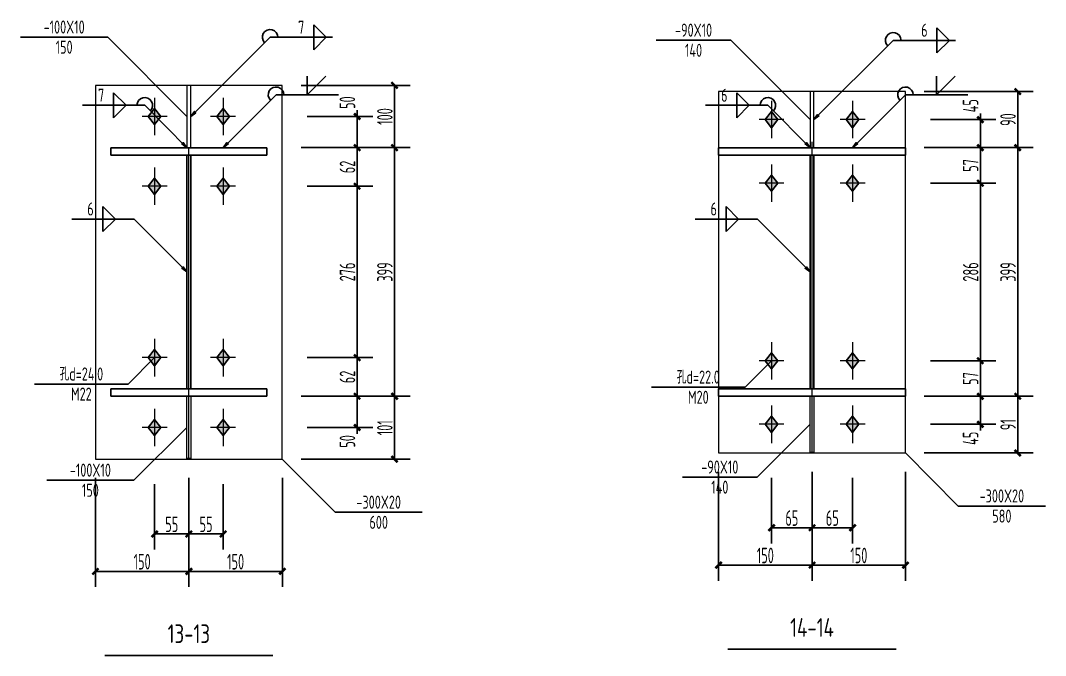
# Model space of a CAD drawing. Extents: x 447413 to 2975780, y -1432727 to 1301644.
# Drawn here: x 2299225 to 2315673, y -1262910 to -1252719 of the extents above; entities that cross this region are included whole.
import ezdxf
from ezdxf.enums import TextEntityAlignment as Align

# ---------------------------------------------------------------- set-up
doc = ezdxf.new("R2010")
doc.units = 0
doc.header["$LTSCALE"] = 1000
doc.header["$MEASUREMENT"] = 0
doc.linetypes.add('线型6', pattern=[8.75, 5, -1.25, 1.25, -1.25])
for name, color, linetype in [('10', 7, 'Continuous'), ('尺寸标注', 253, 'Continuous'), ('焊缝标注', 253, 'Continuous'), ('螺栓孔标注', 253, 'Continuous'), ('钢板标注', 253, 'Continuous')]:
    doc.layers.add(name, color=color, linetype=linetype)
doc.layers.add('20', color=2, linetype='Continuous', lineweight=18)
doc.styles.add('PkpmHz', font='Pkpmeng', dxfattribs={"width": 0.6, "bigfont": 'hztxt'})
doc.dimstyles.new('Pkpm_1.00', dxfattribs={"dimtxt": 250, "dimasz": 100, "dimexe": 250, "dimexo": 0.0625, "dimgap": 30, "dimtad": 1, "dimdec": 0, "dimrnd": 5, "dimzin": 0, "dimdsep": 46, "dimtxsty": 'PkpmHz', "dimblk1": 'ARCHTICK', "dimblk2": 'ARCHTICK', "dimsah": 1, "dimcen": 0.09, "dimadec": 0, "dimazin": 0, "dimtfac": 1, "dimtdec": 0, "dimtmove": 2, "dimatfit": 1, "dimfxl": 0, "dimtolj": 1, "dimtzin": 0, "dimarcsym": 0})

# ---------------------------------------------------------------- blocks, each defined once
blk = doc.blocks.new('_ArchTick')
at = {"color": 0, "linetype": 'ByBlock', "const_width": 0.4}
blk.add_lwpolyline([(-0.5, -0.5), (0.5, 0.5)], dxfattribs=at)
blk = doc.blocks.new('*D747')
at = {"layer": 'Defpoints', "color": 0, "linetype": 'Continuous', "transparency": 16777216}
for p in [(2303427, -1254260), (2304627, -1254260), (2303427, -1254760)]:
    blk.add_point(p, dxfattribs=at)
at = {"layer": '尺寸标注', "color": 0, "linetype": 'Continuous', "lineweight": -2, "transparency": 16777216}
for p, q in [((2303827, -1254260), (2304877, -1254260)), ((2304627, -1254260), (2304627, -1254160)), ((2304627, -1254760), (2304627, -1254260)), ((2303827, -1254760), (2304877, -1254760)), ((2304627, -1254760), (2304627, -1254860))]:
    blk.add_line(p, q, dxfattribs=at)
at = {"layer": '尺寸标注', "color": 0, "linetype": 'Continuous', "lineweight": -2, "transparency": 16777216, "xscale": 100, "yscale": 100, "zscale": 100}
for p, rotation in [((2304627, -1254260), 270), ((2304627, -1254760), 90)]:
    blk.add_blockref('_ArchTick', p, dxfattribs=dict(at, rotation=rotation))
at = {"layer": '尺寸标注', "color": 0, "linetype": 'Continuous', "transparency": 16777216, "insert": (2304471, -1254037), "char_height": 250, "attachment_point": 5, "rotation": 90, "style": 'PkpmHz'}
blk.add_mtext('\\A1;50', dxfattribs=at)
blk = doc.blocks.new('*D748')
at = {"layer": 'Defpoints', "color": 0, "linetype": 'Continuous', "transparency": 16777216}
for p in [(2303427, -1254760), (2304627, -1254760), (2303427, -1255380)]:
    blk.add_point(p, dxfattribs=at)
at = {"layer": '尺寸标注', "color": 0, "linetype": 'Continuous', "lineweight": -2, "transparency": 16777216}
for p, q in [((2303827, -1254760), (2304877, -1254760)), ((2304627, -1255380), (2304627, -1254760)), ((2303827, -1255380), (2304877, -1255380))]:
    blk.add_line(p, q, dxfattribs=at)
at = {"layer": '尺寸标注', "color": 0, "linetype": 'Continuous', "lineweight": -2, "transparency": 16777216, "xscale": 100, "yscale": 100, "zscale": 100}
for p, rotation in [((2304627, -1254760), 90), ((2304627, -1255380), 270)]:
    blk.add_blockref('_ArchTick', p, dxfattribs=dict(at, rotation=rotation))
at = {"layer": '尺寸标注', "color": 0, "linetype": 'Continuous', "transparency": 16777216, "insert": (2304472, -1255070), "char_height": 250, "attachment_point": 5, "rotation": 90, "style": 'PkpmHz'}
blk.add_mtext('\\A1;62', dxfattribs=at)
blk = doc.blocks.new('*D749')
at = {"layer": 'Defpoints', "color": 0, "linetype": 'Continuous', "transparency": 16777216}
for p in [(2303427, -1258750), (2304627, -1258750), (2303427, -1259250)]:
    blk.add_point(p, dxfattribs=at)
at = {"layer": '尺寸标注', "color": 0, "linetype": 'Continuous', "lineweight": -2, "transparency": 16777216}
for p, q in [((2304627, -1258750), (2304627, -1258650)), ((2303827, -1258750), (2304877, -1258750)), ((2304627, -1259250), (2304627, -1258750)), ((2303827, -1259250), (2304877, -1259250)), ((2304627, -1259250), (2304627, -1259350))]:
    blk.add_line(p, q, dxfattribs=at)
at = {"layer": '尺寸标注', "color": 0, "linetype": 'Continuous', "lineweight": -2, "transparency": 16777216, "xscale": 100, "yscale": 100, "zscale": 100}
for p, rotation in [((2304627, -1258750), 270), ((2304627, -1259250), 90)]:
    blk.add_blockref('_ArchTick', p, dxfattribs=dict(at, rotation=rotation))
at = {"layer": '尺寸标注', "color": 0, "linetype": 'Continuous', "transparency": 16777216, "insert": (2304471, -1259474), "char_height": 250, "attachment_point": 5, "rotation": 90, "style": 'PkpmHz'}
blk.add_mtext('\\A1;50', dxfattribs=at)
blk = doc.blocks.new('*D750')
at = {"layer": 'Defpoints', "color": 0, "linetype": 'Continuous', "transparency": 16777216}
for p in [(2303427, -1258130), (2304627, -1258130), (2303427, -1258750)]:
    blk.add_point(p, dxfattribs=at)
at = {"layer": '尺寸标注', "color": 0, "linetype": 'Continuous', "lineweight": -2, "transparency": 16777216}
for p, q in [((2303827, -1258130), (2304877, -1258130)), ((2304627, -1258750), (2304627, -1258130)), ((2303827, -1258750), (2304877, -1258750))]:
    blk.add_line(p, q, dxfattribs=at)
at = {"layer": '尺寸标注', "color": 0, "linetype": 'Continuous', "lineweight": -2, "transparency": 16777216, "xscale": 100, "yscale": 100, "zscale": 100}
for p, rotation in [((2304627, -1258130), 90), ((2304627, -1258750), 270)]:
    blk.add_blockref('_ArchTick', p, dxfattribs=dict(at, rotation=rotation))
at = {"layer": '尺寸标注', "color": 0, "linetype": 'Continuous', "transparency": 16777216, "insert": (2304472, -1258440), "char_height": 250, "attachment_point": 5, "rotation": 90, "style": 'PkpmHz'}
blk.add_mtext('\\A1;62', dxfattribs=at)
blk = doc.blocks.new('*D751')
at = {"layer": 'Defpoints', "color": 0, "linetype": 'Continuous', "transparency": 16777216}
for p in [(2303427, -1255380), (2304627, -1255380), (2303427, -1258130)]:
    blk.add_point(p, dxfattribs=at)
at = {"layer": '尺寸标注', "color": 0, "linetype": 'Continuous', "lineweight": -2, "transparency": 16777216}
for p, q in [((2303827, -1255380), (2304877, -1255380)), ((2304627, -1258130), (2304627, -1255380)), ((2303827, -1258130), (2304877, -1258130))]:
    blk.add_line(p, q, dxfattribs=at)
at = {"layer": '尺寸标注', "color": 0, "linetype": 'Continuous', "lineweight": -2, "transparency": 16777216, "xscale": 100, "yscale": 100, "zscale": 100}
for p, rotation in [((2304627, -1255380), 90), ((2304627, -1258130), 270)]:
    blk.add_blockref('_ArchTick', p, dxfattribs=dict(at, rotation=rotation))
at = {"layer": '尺寸标注', "color": 0, "linetype": 'Continuous', "transparency": 16777216, "insert": (2304472, -1256755), "char_height": 250, "attachment_point": 5, "rotation": 90, "style": 'PkpmHz'}
blk.add_mtext('\\A1;276', dxfattribs=at)
blk = doc.blocks.new('*D752')
at = {"layer": 'Defpoints', "color": 0, "linetype": 'Continuous', "transparency": 16777216}
for p in [(2301377, -1259760), (2301927, -1259760), (2301927, -1260960)]:
    blk.add_point(p, dxfattribs=at)
at = {"layer": '尺寸标注', "color": 0, "linetype": 'Continuous', "lineweight": -2, "transparency": 16777216}
for p, q in [((2301377, -1260160), (2301377, -1261210)), ((2301927, -1260160), (2301927, -1261210)), ((2301377, -1260960), (2301927, -1260960))]:
    blk.add_line(p, q, dxfattribs=at)
at = {"layer": '尺寸标注', "color": 0, "linetype": 'Continuous', "lineweight": -2, "transparency": 16777216, "xscale": 100, "yscale": 100, "zscale": 100, "rotation": 180}
blk.add_blockref('_ArchTick', (2301377, -1260960), dxfattribs=at)
at = {"layer": '尺寸标注', "color": 0, "linetype": 'Continuous', "lineweight": -2, "transparency": 16777216, "xscale": 100, "yscale": 100, "zscale": 100}
blk.add_blockref('_ArchTick', (2301927, -1260960), dxfattribs=at)
at = {"layer": '尺寸标注', "color": 0, "linetype": 'Continuous', "transparency": 16777216, "insert": (2301652, -1260805), "char_height": 250, "attachment_point": 5, "style": 'PkpmHz'}
blk.add_mtext('\\A1;55', dxfattribs=at)
blk = doc.blocks.new('*D753')
at = {"layer": 'Defpoints', "color": 0, "linetype": 'Continuous', "transparency": 16777216}
for p in [(2301927, -1259760), (2302477, -1259760), (2302477, -1260960)]:
    blk.add_point(p, dxfattribs=at)
at = {"layer": '尺寸标注', "color": 0, "linetype": 'Continuous', "lineweight": -2, "transparency": 16777216}
for p, q in [((2301927, -1260160), (2301927, -1261210)), ((2302477, -1260160), (2302477, -1261210)), ((2301927, -1260960), (2302477, -1260960))]:
    blk.add_line(p, q, dxfattribs=at)
at = {"layer": '尺寸标注', "color": 0, "linetype": 'Continuous', "lineweight": -2, "transparency": 16777216, "xscale": 100, "yscale": 100, "zscale": 100, "rotation": 180}
blk.add_blockref('_ArchTick', (2301927, -1260960), dxfattribs=at)
at = {"layer": '尺寸标注', "color": 0, "linetype": 'Continuous', "lineweight": -2, "transparency": 16777216, "xscale": 100, "yscale": 100, "zscale": 100}
blk.add_blockref('_ArchTick', (2302477, -1260960), dxfattribs=at)
at = {"layer": '尺寸标注', "color": 0, "linetype": 'Continuous', "transparency": 16777216, "insert": (2302202, -1260805), "char_height": 250, "attachment_point": 5, "style": 'PkpmHz'}
blk.add_mtext('\\A1;55', dxfattribs=at)
blk = doc.blocks.new('*D754')
at = {"layer": 'Defpoints', "color": 0, "linetype": 'Continuous', "transparency": 16777216}
for p in [(2300427, -1259760), (2301927, -1259760), (2301927, -1261560)]:
    blk.add_point(p, dxfattribs=at)
at = {"layer": '尺寸标注', "color": 0, "linetype": 'Continuous', "lineweight": -2, "transparency": 16777216}
for p, q in [((2300427, -1260060), (2300427, -1261810)), ((2301927, -1260060), (2301927, -1261810)), ((2300427, -1261560), (2301927, -1261560))]:
    blk.add_line(p, q, dxfattribs=at)
at = {"layer": '尺寸标注', "color": 0, "linetype": 'Continuous', "lineweight": -2, "transparency": 16777216, "xscale": 100, "yscale": 100, "zscale": 100, "rotation": 180}
blk.add_blockref('_ArchTick', (2300427, -1261560), dxfattribs=at)
at = {"layer": '尺寸标注', "color": 0, "linetype": 'Continuous', "lineweight": -2, "transparency": 16777216, "xscale": 100, "yscale": 100, "zscale": 100}
blk.add_blockref('_ArchTick', (2301927, -1261560), dxfattribs=at)
at = {"layer": '尺寸标注', "color": 0, "linetype": 'Continuous', "transparency": 16777216, "insert": (2301177, -1261405), "char_height": 250, "attachment_point": 5, "style": 'PkpmHz'}
blk.add_mtext('\\A1;150', dxfattribs=at)
blk = doc.blocks.new('*D755')
at = {"layer": 'Defpoints', "color": 0, "linetype": 'Continuous', "transparency": 16777216}
for p in [(2301927, -1259760), (2303427, -1259760), (2303427, -1261560)]:
    blk.add_point(p, dxfattribs=at)
at = {"layer": '尺寸标注', "color": 0, "linetype": 'Continuous', "lineweight": -2, "transparency": 16777216}
for p, q in [((2301927, -1260060), (2301927, -1261810)), ((2303427, -1260060), (2303427, -1261810)), ((2301927, -1261560), (2303427, -1261560))]:
    blk.add_line(p, q, dxfattribs=at)
at = {"layer": '尺寸标注', "color": 0, "linetype": 'Continuous', "lineweight": -2, "transparency": 16777216, "xscale": 100, "yscale": 100, "zscale": 100, "rotation": 180}
blk.add_blockref('_ArchTick', (2301927, -1261560), dxfattribs=at)
at = {"layer": '尺寸标注', "color": 0, "linetype": 'Continuous', "lineweight": -2, "transparency": 16777216, "xscale": 100, "yscale": 100, "zscale": 100}
blk.add_blockref('_ArchTick', (2303427, -1261560), dxfattribs=at)
at = {"layer": '尺寸标注', "color": 0, "linetype": 'Continuous', "transparency": 16777216, "insert": (2302677, -1261405), "char_height": 250, "attachment_point": 5, "style": 'PkpmHz'}
blk.add_mtext('\\A1;150', dxfattribs=at)
blk = doc.blocks.new('*D756')
at = {"layer": 'Defpoints', "color": 0, "linetype": 'Continuous', "transparency": 16777216}
for p in [(2303427, -1258750), (2305227, -1258750), (2303427, -1259760)]:
    blk.add_point(p, dxfattribs=at)
at = {"layer": '尺寸标注', "color": 0, "linetype": 'Continuous', "lineweight": -2, "transparency": 16777216}
for p, q in [((2303727, -1258750), (2305477, -1258750)), ((2305227, -1259760), (2305227, -1258750)), ((2303727, -1259760), (2305477, -1259760))]:
    blk.add_line(p, q, dxfattribs=at)
at = {"layer": '尺寸标注', "color": 0, "linetype": 'Continuous', "lineweight": -2, "transparency": 16777216, "xscale": 100, "yscale": 100, "zscale": 100}
for p, rotation in [((2305227, -1258750), 90), ((2305227, -1259760), 270)]:
    blk.add_blockref('_ArchTick', p, dxfattribs=dict(at, rotation=rotation))
at = {"layer": '尺寸标注', "color": 0, "linetype": 'Continuous', "transparency": 16777216, "insert": (2305072, -1259255), "char_height": 250, "attachment_point": 5, "rotation": 90, "style": 'PkpmHz'}
blk.add_mtext('\\A1;101', dxfattribs=at)
blk = doc.blocks.new('*D757')
at = {"layer": 'Defpoints', "color": 0, "linetype": 'Continuous', "transparency": 16777216}
for p in [(2303427, -1254760), (2305227, -1254760), (2303427, -1258750)]:
    blk.add_point(p, dxfattribs=at)
at = {"layer": '尺寸标注', "color": 0, "linetype": 'Continuous', "lineweight": -2, "transparency": 16777216}
for p, q in [((2303727, -1254760), (2305477, -1254760)), ((2305227, -1258750), (2305227, -1254760)), ((2303727, -1258750), (2305477, -1258750))]:
    blk.add_line(p, q, dxfattribs=at)
at = {"layer": '尺寸标注', "color": 0, "linetype": 'Continuous', "lineweight": -2, "transparency": 16777216, "xscale": 100, "yscale": 100, "zscale": 100}
for p, rotation in [((2305227, -1254760), 90), ((2305227, -1258750), 270)]:
    blk.add_blockref('_ArchTick', p, dxfattribs=dict(at, rotation=rotation))
at = {"layer": '尺寸标注', "color": 0, "linetype": 'Continuous', "transparency": 16777216, "insert": (2305072, -1256755), "char_height": 250, "attachment_point": 5, "rotation": 90, "style": 'PkpmHz'}
blk.add_mtext('\\A1;399', dxfattribs=at)
blk = doc.blocks.new('*D758')
at = {"layer": 'Defpoints', "color": 0, "linetype": 'Continuous', "transparency": 16777216}
for p in [(2303427, -1253760), (2305227, -1253760), (2303427, -1254760)]:
    blk.add_point(p, dxfattribs=at)
at = {"layer": '尺寸标注', "color": 0, "linetype": 'Continuous', "lineweight": -2, "transparency": 16777216}
for p, q in [((2303727, -1253760), (2305477, -1253760)), ((2305227, -1254760), (2305227, -1253760)), ((2303727, -1254760), (2305477, -1254760))]:
    blk.add_line(p, q, dxfattribs=at)
at = {"layer": '尺寸标注', "color": 0, "linetype": 'Continuous', "lineweight": -2, "transparency": 16777216, "xscale": 100, "yscale": 100, "zscale": 100}
for p, rotation in [((2305227, -1253760), 90), ((2305227, -1254760), 270)]:
    blk.add_blockref('_ArchTick', p, dxfattribs=dict(at, rotation=rotation))
at = {"layer": '尺寸标注', "color": 0, "linetype": 'Continuous', "transparency": 16777216, "insert": (2305072, -1254260), "char_height": 250, "attachment_point": 5, "rotation": 90, "style": 'PkpmHz'}
blk.add_mtext('\\A1;100', dxfattribs=at)
blk = doc.blocks.new('*D759')
at = {"layer": 'Defpoints', "color": 0, "linetype": 'Continuous', "transparency": 16777216}
for p in [(2313427, -1254310), (2314627, -1254310), (2313427, -1254760)]:
    blk.add_point(p, dxfattribs=at)
at = {"layer": '尺寸标注', "color": 0, "linetype": 'Continuous', "lineweight": -2, "transparency": 16777216}
for p, q in [((2314627, -1254310), (2314627, -1254210)), ((2313827, -1254310), (2314877, -1254310)), ((2314627, -1254760), (2314627, -1254310)), ((2313827, -1254760), (2314877, -1254760)), ((2314627, -1254760), (2314627, -1254860))]:
    blk.add_line(p, q, dxfattribs=at)
at = {"layer": '尺寸标注', "color": 0, "linetype": 'Continuous', "lineweight": -2, "transparency": 16777216, "xscale": 100, "yscale": 100, "zscale": 100}
for p, rotation in [((2314627, -1254310), 270), ((2314627, -1254760), 90)]:
    blk.add_blockref('_ArchTick', p, dxfattribs=dict(at, rotation=rotation))
at = {"layer": '尺寸标注', "color": 0, "linetype": 'Continuous', "transparency": 16777216, "insert": (2314471, -1254087), "char_height": 250, "attachment_point": 5, "rotation": 90, "style": 'PkpmHz'}
blk.add_mtext('\\A1;45', dxfattribs=at)
blk = doc.blocks.new('*D760')
at = {"layer": 'Defpoints', "color": 0, "linetype": 'Continuous', "transparency": 16777216}
for p in [(2313427, -1254760), (2314627, -1254760), (2313427, -1255330)]:
    blk.add_point(p, dxfattribs=at)
at = {"layer": '尺寸标注', "color": 0, "linetype": 'Continuous', "lineweight": -2, "transparency": 16777216}
for p, q in [((2313827, -1254760), (2314877, -1254760)), ((2314627, -1255330), (2314627, -1254760)), ((2313827, -1255330), (2314877, -1255330))]:
    blk.add_line(p, q, dxfattribs=at)
at = {"layer": '尺寸标注', "color": 0, "linetype": 'Continuous', "lineweight": -2, "transparency": 16777216, "xscale": 100, "yscale": 100, "zscale": 100}
for p, rotation in [((2314627, -1254760), 90), ((2314627, -1255330), 270)]:
    blk.add_blockref('_ArchTick', p, dxfattribs=dict(at, rotation=rotation))
at = {"layer": '尺寸标注', "color": 0, "linetype": 'Continuous', "transparency": 16777216, "insert": (2314472, -1255045), "char_height": 250, "attachment_point": 5, "rotation": 90, "style": 'PkpmHz'}
blk.add_mtext('\\A1;57', dxfattribs=at)
blk = doc.blocks.new('*D761')
at = {"layer": 'Defpoints', "color": 0, "linetype": 'Continuous', "transparency": 16777216}
for p in [(2313427, -1258750), (2314627, -1258750), (2313427, -1259200)]:
    blk.add_point(p, dxfattribs=at)
at = {"layer": '尺寸标注', "color": 0, "linetype": 'Continuous', "lineweight": -2, "transparency": 16777216}
for p, q in [((2314627, -1258750), (2314627, -1258650)), ((2313827, -1258750), (2314877, -1258750)), ((2314627, -1259200), (2314627, -1258750)), ((2313827, -1259200), (2314877, -1259200)), ((2314627, -1259200), (2314627, -1259300))]:
    blk.add_line(p, q, dxfattribs=at)
at = {"layer": '尺寸标注', "color": 0, "linetype": 'Continuous', "lineweight": -2, "transparency": 16777216, "xscale": 100, "yscale": 100, "zscale": 100}
for p, rotation in [((2314627, -1258750), 270), ((2314627, -1259200), 90)]:
    blk.add_blockref('_ArchTick', p, dxfattribs=dict(at, rotation=rotation))
at = {"layer": '尺寸标注', "color": 0, "linetype": 'Continuous', "transparency": 16777216, "insert": (2314471, -1259424), "char_height": 250, "attachment_point": 5, "rotation": 90, "style": 'PkpmHz'}
blk.add_mtext('\\A1;45', dxfattribs=at)
blk = doc.blocks.new('*D762')
at = {"layer": 'Defpoints', "color": 0, "linetype": 'Continuous', "transparency": 16777216}
for p in [(2313427, -1258180), (2314627, -1258180), (2313427, -1258750)]:
    blk.add_point(p, dxfattribs=at)
at = {"layer": '尺寸标注', "color": 0, "linetype": 'Continuous', "lineweight": -2, "transparency": 16777216}
for p, q in [((2313827, -1258180), (2314877, -1258180)), ((2314627, -1258750), (2314627, -1258180)), ((2313827, -1258750), (2314877, -1258750))]:
    blk.add_line(p, q, dxfattribs=at)
at = {"layer": '尺寸标注', "color": 0, "linetype": 'Continuous', "lineweight": -2, "transparency": 16777216, "xscale": 100, "yscale": 100, "zscale": 100}
for p, rotation in [((2314627, -1258180), 90), ((2314627, -1258750), 270)]:
    blk.add_blockref('_ArchTick', p, dxfattribs=dict(at, rotation=rotation))
at = {"layer": '尺寸标注', "color": 0, "linetype": 'Continuous', "transparency": 16777216, "insert": (2314472, -1258465), "char_height": 250, "attachment_point": 5, "rotation": 90, "style": 'PkpmHz'}
blk.add_mtext('\\A1;57', dxfattribs=at)
blk = doc.blocks.new('*D763')
at = {"layer": 'Defpoints', "color": 0, "linetype": 'Continuous', "transparency": 16777216}
for p in [(2313427, -1255330), (2314627, -1255330), (2313427, -1258180)]:
    blk.add_point(p, dxfattribs=at)
at = {"layer": '尺寸标注', "color": 0, "linetype": 'Continuous', "lineweight": -2, "transparency": 16777216}
for p, q in [((2313827, -1255330), (2314877, -1255330)), ((2314627, -1258180), (2314627, -1255330)), ((2313827, -1258180), (2314877, -1258180))]:
    blk.add_line(p, q, dxfattribs=at)
at = {"layer": '尺寸标注', "color": 0, "linetype": 'Continuous', "lineweight": -2, "transparency": 16777216, "xscale": 100, "yscale": 100, "zscale": 100}
for p, rotation in [((2314627, -1255330), 90), ((2314627, -1258180), 270)]:
    blk.add_blockref('_ArchTick', p, dxfattribs=dict(at, rotation=rotation))
at = {"layer": '尺寸标注', "color": 0, "linetype": 'Continuous', "transparency": 16777216, "insert": (2314472, -1256755), "char_height": 250, "attachment_point": 5, "rotation": 90, "style": 'PkpmHz'}
blk.add_mtext('\\A1;286', dxfattribs=at)
blk = doc.blocks.new('*D764')
at = {"layer": 'Defpoints', "color": 0, "linetype": 'Continuous', "transparency": 16777216}
for p in [(2311277, -1259660), (2311927, -1259660), (2311927, -1260860)]:
    blk.add_point(p, dxfattribs=at)
at = {"layer": '尺寸标注', "color": 0, "linetype": 'Continuous', "lineweight": -2, "transparency": 16777216}
for p, q in [((2311277, -1260060), (2311277, -1261110)), ((2311927, -1260060), (2311927, -1261110)), ((2311277, -1260860), (2311927, -1260860))]:
    blk.add_line(p, q, dxfattribs=at)
at = {"layer": '尺寸标注', "color": 0, "linetype": 'Continuous', "lineweight": -2, "transparency": 16777216, "xscale": 100, "yscale": 100, "zscale": 100, "rotation": 180}
blk.add_blockref('_ArchTick', (2311277, -1260860), dxfattribs=at)
at = {"layer": '尺寸标注', "color": 0, "linetype": 'Continuous', "lineweight": -2, "transparency": 16777216, "xscale": 100, "yscale": 100, "zscale": 100}
blk.add_blockref('_ArchTick', (2311927, -1260860), dxfattribs=at)
at = {"layer": '尺寸标注', "color": 0, "linetype": 'Continuous', "transparency": 16777216, "insert": (2311602, -1260705), "char_height": 250, "attachment_point": 5, "style": 'PkpmHz'}
blk.add_mtext('\\A1;65', dxfattribs=at)
blk = doc.blocks.new('*D765')
at = {"layer": 'Defpoints', "color": 0, "linetype": 'Continuous', "transparency": 16777216}
for p in [(2311927, -1259660), (2312577, -1259660), (2312577, -1260860)]:
    blk.add_point(p, dxfattribs=at)
at = {"layer": '尺寸标注', "color": 0, "linetype": 'Continuous', "lineweight": -2, "transparency": 16777216}
for p, q in [((2311927, -1260060), (2311927, -1261110)), ((2312577, -1260060), (2312577, -1261110)), ((2311927, -1260860), (2312577, -1260860))]:
    blk.add_line(p, q, dxfattribs=at)
at = {"layer": '尺寸标注', "color": 0, "linetype": 'Continuous', "lineweight": -2, "transparency": 16777216, "xscale": 100, "yscale": 100, "zscale": 100, "rotation": 180}
blk.add_blockref('_ArchTick', (2311927, -1260860), dxfattribs=at)
at = {"layer": '尺寸标注', "color": 0, "linetype": 'Continuous', "lineweight": -2, "transparency": 16777216, "xscale": 100, "yscale": 100, "zscale": 100}
blk.add_blockref('_ArchTick', (2312577, -1260860), dxfattribs=at)
at = {"layer": '尺寸标注', "color": 0, "linetype": 'Continuous', "transparency": 16777216, "insert": (2312252, -1260705), "char_height": 250, "attachment_point": 5, "style": 'PkpmHz'}
blk.add_mtext('\\A1;65', dxfattribs=at)
blk = doc.blocks.new('*D766')
at = {"layer": 'Defpoints', "color": 0, "linetype": 'Continuous', "transparency": 16777216}
for p in [(2310427, -1259660), (2311927, -1259660), (2311927, -1261460)]:
    blk.add_point(p, dxfattribs=at)
at = {"layer": '尺寸标注', "color": 0, "linetype": 'Continuous', "lineweight": -2, "transparency": 16777216}
for p, q in [((2310427, -1259960), (2310427, -1261710)), ((2311927, -1259960), (2311927, -1261710)), ((2310427, -1261460), (2311927, -1261460))]:
    blk.add_line(p, q, dxfattribs=at)
at = {"layer": '尺寸标注', "color": 0, "linetype": 'Continuous', "lineweight": -2, "transparency": 16777216, "xscale": 100, "yscale": 100, "zscale": 100, "rotation": 180}
blk.add_blockref('_ArchTick', (2310427, -1261460), dxfattribs=at)
at = {"layer": '尺寸标注', "color": 0, "linetype": 'Continuous', "lineweight": -2, "transparency": 16777216, "xscale": 100, "yscale": 100, "zscale": 100}
blk.add_blockref('_ArchTick', (2311927, -1261460), dxfattribs=at)
at = {"layer": '尺寸标注', "color": 0, "linetype": 'Continuous', "transparency": 16777216, "insert": (2311177, -1261305), "char_height": 250, "attachment_point": 5, "style": 'PkpmHz'}
blk.add_mtext('\\A1;150', dxfattribs=at)
blk = doc.blocks.new('*D767')
at = {"layer": 'Defpoints', "color": 0, "linetype": 'Continuous', "transparency": 16777216}
for p in [(2311927, -1259660), (2313427, -1259660), (2313427, -1261460)]:
    blk.add_point(p, dxfattribs=at)
at = {"layer": '尺寸标注', "color": 0, "linetype": 'Continuous', "lineweight": -2, "transparency": 16777216}
for p, q in [((2311927, -1259960), (2311927, -1261710)), ((2313427, -1259960), (2313427, -1261710)), ((2311927, -1261460), (2313427, -1261460))]:
    blk.add_line(p, q, dxfattribs=at)
at = {"layer": '尺寸标注', "color": 0, "linetype": 'Continuous', "lineweight": -2, "transparency": 16777216, "xscale": 100, "yscale": 100, "zscale": 100, "rotation": 180}
blk.add_blockref('_ArchTick', (2311927, -1261460), dxfattribs=at)
at = {"layer": '尺寸标注', "color": 0, "linetype": 'Continuous', "lineweight": -2, "transparency": 16777216, "xscale": 100, "yscale": 100, "zscale": 100}
blk.add_blockref('_ArchTick', (2313427, -1261460), dxfattribs=at)
at = {"layer": '尺寸标注', "color": 0, "linetype": 'Continuous', "transparency": 16777216, "insert": (2312677, -1261305), "char_height": 250, "attachment_point": 5, "style": 'PkpmHz'}
blk.add_mtext('\\A1;150', dxfattribs=at)
blk = doc.blocks.new('*D768')
at = {"layer": 'Defpoints', "color": 0, "linetype": 'Continuous', "transparency": 16777216}
for p in [(2313427, -1258750), (2315227, -1258750), (2313427, -1259660)]:
    blk.add_point(p, dxfattribs=at)
at = {"layer": '尺寸标注', "color": 0, "linetype": 'Continuous', "lineweight": -2, "transparency": 16777216}
for p, q in [((2313727, -1258750), (2315477, -1258750)), ((2315227, -1259660), (2315227, -1258750)), ((2313727, -1259660), (2315477, -1259660))]:
    blk.add_line(p, q, dxfattribs=at)
at = {"layer": '尺寸标注', "color": 0, "linetype": 'Continuous', "lineweight": -2, "transparency": 16777216, "xscale": 100, "yscale": 100, "zscale": 100}
for p, rotation in [((2315227, -1258750), 90), ((2315227, -1259660), 270)]:
    blk.add_blockref('_ArchTick', p, dxfattribs=dict(at, rotation=rotation))
at = {"layer": '尺寸标注', "color": 0, "linetype": 'Continuous', "transparency": 16777216, "insert": (2315072, -1259205), "char_height": 250, "attachment_point": 5, "rotation": 90, "style": 'PkpmHz'}
blk.add_mtext('\\A1;91', dxfattribs=at)
blk = doc.blocks.new('*D769')
at = {"layer": 'Defpoints', "color": 0, "linetype": 'Continuous', "transparency": 16777216}
for p in [(2313427, -1254760), (2315227, -1254760), (2313427, -1258750)]:
    blk.add_point(p, dxfattribs=at)
at = {"layer": '尺寸标注', "color": 0, "linetype": 'Continuous', "lineweight": -2, "transparency": 16777216}
for p, q in [((2313727, -1254760), (2315477, -1254760)), ((2315227, -1258750), (2315227, -1254760)), ((2313727, -1258750), (2315477, -1258750))]:
    blk.add_line(p, q, dxfattribs=at)
at = {"layer": '尺寸标注', "color": 0, "linetype": 'Continuous', "lineweight": -2, "transparency": 16777216, "xscale": 100, "yscale": 100, "zscale": 100}
for p, rotation in [((2315227, -1254760), 90), ((2315227, -1258750), 270)]:
    blk.add_blockref('_ArchTick', p, dxfattribs=dict(at, rotation=rotation))
at = {"layer": '尺寸标注', "color": 0, "linetype": 'Continuous', "transparency": 16777216, "insert": (2315072, -1256755), "char_height": 250, "attachment_point": 5, "rotation": 90, "style": 'PkpmHz'}
blk.add_mtext('\\A1;399', dxfattribs=at)
blk = doc.blocks.new('*D770')
at = {"layer": 'Defpoints', "color": 0, "linetype": 'Continuous', "transparency": 16777216}
for p in [(2313427, -1253860), (2315227, -1253860), (2313427, -1254760)]:
    blk.add_point(p, dxfattribs=at)
at = {"layer": '尺寸标注', "color": 0, "linetype": 'Continuous', "lineweight": -2, "transparency": 16777216}
for p, q in [((2313727, -1253860), (2315477, -1253860)), ((2315227, -1254760), (2315227, -1253860)), ((2313727, -1254760), (2315477, -1254760))]:
    blk.add_line(p, q, dxfattribs=at)
at = {"layer": '尺寸标注', "color": 0, "linetype": 'Continuous', "lineweight": -2, "transparency": 16777216, "xscale": 100, "yscale": 100, "zscale": 100}
for p, rotation in [((2315227, -1253860), 90), ((2315227, -1254760), 270)]:
    blk.add_blockref('_ArchTick', p, dxfattribs=dict(at, rotation=rotation))
at = {"layer": '尺寸标注', "color": 0, "linetype": 'Continuous', "transparency": 16777216, "insert": (2315072, -1254310), "char_height": 250, "attachment_point": 5, "rotation": 90, "style": 'PkpmHz'}
blk.add_mtext('\\A1;90', dxfattribs=at)

msp = doc.modelspace()

# ---------------------------------------------------------------- hatches: boundary and pattern name
at = {"layer": '10'}
for points in [[(2301376.5, -1254130.1), (2301276.5, -1254260.1), (2301376.5, -1254390.1), (2301476.5, -1254260.1)], [(2302476.5, -1254130.1), (2302376.5, -1254260.1), (2302476.5, -1254390.1), (2302576.5, -1254260.1)], [(2311276.5, -1254180.1), (2311176.5, -1254310.1), (2311276.5, -1254440.1), (2311376.5, -1254310.1)], [(2312576.5, -1254180.1), (2312476.5, -1254310.1), (2312576.5, -1254440.1), (2312676.5, -1254310.1)], [(2301376.5, -1255250.1), (2301276.5, -1255380.1), (2301376.5, -1255510.1), (2301476.5, -1255380.1)], [(2302476.5, -1255250.1), (2302376.5, -1255380.1), (2302476.5, -1255510.1), (2302576.5, -1255380.1)], [(2311276.5, -1255200.1), (2311176.5, -1255330.1), (2311276.5, -1255460.1), (2311376.5, -1255330.1)], [(2312576.5, -1255200.1), (2312476.5, -1255330.1), (2312576.5, -1255460.1), (2312676.5, -1255330.1)], [(2301376.5, -1258000.1), (2301276.5, -1258130.1), (2301376.5, -1258260.1), (2301476.5, -1258130.1)], [(2302476.5, -1258000.1), (2302376.5, -1258130.1), (2302476.5, -1258260.1), (2302576.5, -1258130.1)], [(2311276.5, -1258050.1), (2311176.5, -1258180.1), (2311276.5, -1258310.1), (2311376.5, -1258180.1)], [(2312576.5, -1258050.1), (2312476.5, -1258180.1), (2312576.5, -1258310.1), (2312676.5, -1258180.1)], [(2301376.5, -1259120.1), (2301276.5, -1259250.1), (2301376.5, -1259380.1), (2301476.5, -1259250.1)], [(2302476.5, -1259120.1), (2302376.5, -1259250.1), (2302476.5, -1259380.1), (2302576.5, -1259250.1)], [(2311276.5, -1259070.1), (2311176.5, -1259200.1), (2311276.5, -1259330.1), (2311376.5, -1259200.1)], [(2312576.5, -1259070.1), (2312476.5, -1259200.1), (2312576.5, -1259330.1), (2312676.5, -1259200.1)]]:
    msp.add_hatch(color=1, dxfattribs=at).paths.add_polyline_path(points)
at = {"layer": '焊缝标注'}
for points in [[(2301956.5, -1254260.1), (2302037.9, -1254200.1), (2302016.7, -1254178.8)], [(2311956.5, -1254310.1), (2312037.9, -1254250.1), (2312016.7, -1254228.8)], [(2301896.5, -1254760.1), (2301836.5, -1254678.7), (2301815.3, -1254699.9)], [(2302476.5, -1254760.1), (2302557.9, -1254700.1), (2302536.7, -1254678.8)], [(2311896.5, -1254760.1), (2311836.5, -1254678.7), (2311815.3, -1254699.9)], [(2312576.5, -1254760.1), (2312657.9, -1254700.1), (2312636.7, -1254678.8)], [(2301896.5, -1256755.1), (2301836.5, -1256673.7), (2301815.3, -1256694.9)], [(2311896.5, -1256755.1), (2311836.5, -1256673.7), (2311815.3, -1256694.9)]]:
    msp.add_hatch(color=256, dxfattribs=at).paths.add_polyline_path(points)

# ---------------------------------------------------------------- linework, layer by layer
at = {"layer": '10', "linetype": '线型6', "lineweight": 18}
for p, q in [((2301926.5, -1259765.1), (2301926.5, -1253755.1)), ((2311926.5, -1259665.1), (2311926.5, -1253855.1))]:
    msp.add_line(p, q, dxfattribs=at)
at = {"layer": '10', "color": 9, "lineweight": 18}
for p, q in [((2301376.5, -1253960.1), (2301376.5, -1254560.1)), ((2302476.5, -1253960.1), (2302476.5, -1254560.1)), ((2311276.5, -1254010.1), (2311276.5, -1254610.1)), ((2312576.5, -1254010.1), (2312576.5, -1254610.1)), ((2301576.5, -1254260.1), (2301176.5, -1254260.1)), ((2302676.5, -1254260.1), (2302276.5, -1254260.1)), ((2311476.5, -1254310.1), (2311076.5, -1254310.1)), ((2312776.5, -1254310.1), (2312376.5, -1254310.1)), ((2301376.5, -1255080.1), (2301376.5, -1255680.1)), ((2302476.5, -1255080.1), (2302476.5, -1255680.1)), ((2311276.5, -1255030.1), (2311276.5, -1255630.1)), ((2312576.5, -1255030.1), (2312576.5, -1255630.1)), ((2301576.5, -1255380.1), (2301176.5, -1255380.1)), ((2302676.5, -1255380.1), (2302276.5, -1255380.1)), ((2311476.5, -1255330.1), (2311076.5, -1255330.1)), ((2312776.5, -1255330.1), (2312376.5, -1255330.1)), ((2301376.5, -1257830.1), (2301376.5, -1258430.1)), ((2302476.5, -1257830.1), (2302476.5, -1258430.1)), ((2311276.5, -1257880.1), (2311276.5, -1258480.1)), ((2312576.5, -1257880.1), (2312576.5, -1258480.1)), ((2301576.5, -1258130.1), (2301176.5, -1258130.1)), ((2302676.5, -1258130.1), (2302276.5, -1258130.1)), ((2311476.5, -1258180.1), (2311076.5, -1258180.1)), ((2312776.5, -1258180.1), (2312376.5, -1258180.1)), ((2301376.5, -1258950.1), (2301376.5, -1259550.1)), ((2302476.5, -1258950.1), (2302476.5, -1259550.1)), ((2311276.5, -1258900.1), (2311276.5, -1259500.1)), ((2312576.5, -1258900.1), (2312576.5, -1259500.1)), ((2311476.5, -1259200.1), (2311076.5, -1259200.1)), ((2312776.5, -1259200.1), (2312376.5, -1259200.1)), ((2301576.5, -1259250.1), (2301176.5, -1259250.1)), ((2302676.5, -1259250.1), (2302276.5, -1259250.1))]:
    msp.add_line(p, q, dxfattribs=at)
at = {"layer": '10', "color": 3}
for p, q in [((2303176.5, -1254760.1), (2300676.5, -1254760.1)), ((2300676.5, -1254760.1), (2300676.5, -1254880.1)), ((2303176.5, -1254880.1), (2303176.5, -1254760.1)), ((2313426.5, -1254760.1), (2310426.5, -1254760.1)), ((2310426.5, -1254760.1), (2310426.5, -1254880.1)), ((2313426.5, -1254880.1), (2313426.5, -1254760.1)), ((2300676.5, -1254880.1), (2303176.5, -1254880.1)), ((2301896.5, -1258630.1), (2301896.5, -1254880.1)), ((2301956.5, -1258630.1), (2301956.5, -1254880.1)), ((2310426.5, -1254880.1), (2313426.5, -1254880.1)), ((2311896.5, -1258630.1), (2311896.5, -1254880.1)), ((2311956.5, -1258630.1), (2311956.5, -1254880.1)), ((2303176.5, -1258630.1), (2300676.5, -1258630.1)), ((2300676.5, -1258630.1), (2300676.5, -1258750.1)), ((2303176.5, -1258750.1), (2303176.5, -1258630.1)), ((2313426.5, -1258630.1), (2310426.5, -1258630.1)), ((2310426.5, -1258630.1), (2310426.5, -1258750.1)), ((2313426.5, -1258750.1), (2313426.5, -1258630.1)), ((2300676.5, -1258750.1), (2303176.5, -1258750.1)), ((2310426.5, -1258750.1), (2313426.5, -1258750.1))]:
    msp.add_line(p, q, dxfattribs=at)
at = {"layer": '10'}
for p, q in [((2310576.5, -1262810.1), (2313276.5, -1262810.1)), ((2300576.5, -1262910.1), (2303276.5, -1262910.1))]:
    msp.add_line(p, q, dxfattribs=at)
at = {"layer": '10', "color": 1, "linetype": 'Continuous'}
for points in [[(2301376.5, -1254130.1), (2301276.5, -1254260.1), (2301376.5, -1254390.1), (2301476.5, -1254260.1)], [(2302476.5, -1254130.1), (2302376.5, -1254260.1), (2302476.5, -1254390.1), (2302576.5, -1254260.1)], [(2311276.5, -1254180.1), (2311176.5, -1254310.1), (2311276.5, -1254440.1), (2311376.5, -1254310.1)], [(2312576.5, -1254180.1), (2312476.5, -1254310.1), (2312576.5, -1254440.1), (2312676.5, -1254310.1)], [(2301376.5, -1255250.1), (2301276.5, -1255380.1), (2301376.5, -1255510.1), (2301476.5, -1255380.1)], [(2302476.5, -1255250.1), (2302376.5, -1255380.1), (2302476.5, -1255510.1), (2302576.5, -1255380.1)], [(2311276.5, -1255200.1), (2311176.5, -1255330.1), (2311276.5, -1255460.1), (2311376.5, -1255330.1)], [(2312576.5, -1255200.1), (2312476.5, -1255330.1), (2312576.5, -1255460.1), (2312676.5, -1255330.1)], [(2301376.5, -1258000.1), (2301276.5, -1258130.1), (2301376.5, -1258260.1), (2301476.5, -1258130.1)], [(2302476.5, -1258000.1), (2302376.5, -1258130.1), (2302476.5, -1258260.1), (2302576.5, -1258130.1)], [(2311276.5, -1258050.1), (2311176.5, -1258180.1), (2311276.5, -1258310.1), (2311376.5, -1258180.1)], [(2312576.5, -1258050.1), (2312476.5, -1258180.1), (2312576.5, -1258310.1), (2312676.5, -1258180.1)], [(2301376.5, -1259120.1), (2301276.5, -1259250.1), (2301376.5, -1259380.1), (2301476.5, -1259250.1)], [(2302476.5, -1259120.1), (2302376.5, -1259250.1), (2302476.5, -1259380.1), (2302576.5, -1259250.1)], [(2311276.5, -1259070.1), (2311176.5, -1259200.1), (2311276.5, -1259330.1), (2311376.5, -1259200.1)], [(2312576.5, -1259070.1), (2312476.5, -1259200.1), (2312576.5, -1259330.1), (2312676.5, -1259200.1)]]:
    msp.add_lwpolyline(points, close=True, dxfattribs=at)
at = {"layer": '20'}
for p, q in [((2303426.5, -1253760.1), (2300426.5, -1253760.1)), ((2300426.5, -1253760.1), (2300426.5, -1259760.1)), ((2301956.5, -1253760.1), (2301896.5, -1253760.1)), ((2301896.5, -1253760.1), (2301896.5, -1254760.1)), ((2301956.5, -1254760.1), (2301956.5, -1253760.1)), ((2303426.5, -1259760.1), (2303426.5, -1253760.1)), ((2313426.5, -1253860.1), (2310426.5, -1253860.1)), ((2310426.5, -1253860.1), (2310426.5, -1259660.1)), ((2311956.5, -1253860.1), (2311896.5, -1253860.1)), ((2311896.5, -1253860.1), (2311896.5, -1254760.1)), ((2311956.5, -1254760.1), (2311956.5, -1253860.1)), ((2313426.5, -1259660.1), (2313426.5, -1253860.1)), ((2301896.5, -1254760.1), (2301956.5, -1254760.1)), ((2311896.5, -1254760.1), (2311956.5, -1254760.1)), ((2301896.5, -1258750.1), (2301956.5, -1258750.1)), ((2301896.5, -1259750.1), (2301896.5, -1258750.1)), ((2301956.5, -1258750.1), (2301956.5, -1259750.1)), ((2311896.5, -1258750.1), (2311956.5, -1258750.1)), ((2311896.5, -1259650.1), (2311896.5, -1258750.1)), ((2311956.5, -1258750.1), (2311956.5, -1259650.1)), ((2310426.5, -1259660.1), (2313426.5, -1259660.1)), ((2311956.5, -1259650.1), (2311896.5, -1259650.1)), ((2300426.5, -1259760.1), (2303426.5, -1259760.1)), ((2301956.5, -1259750.1), (2301896.5, -1259750.1))]:
    msp.add_line(p, q, dxfattribs=at)
at = {"layer": '焊缝标注'}
for p, q in [((2303929.8, -1252787.8), (2304129.8, -1252987.8)), ((2303929.8, -1252987.8), (2303929.8, -1252787.8)), ((2313929.8, -1252837.8), (2314129.8, -1253037.8)), ((2313929.8, -1253037.8), (2313929.8, -1252837.8)), ((2301956.5, -1254260.1), (2303229.8, -1252987.8)), ((2303229.8, -1252987.8), (2304229.8, -1252987.8)), ((2303929.8, -1253187.8), (2304129.8, -1252987.8)), ((2303929.8, -1252987.8), (2303929.8, -1253187.8)), ((2311956.5, -1254310.1), (2313229.8, -1253037.8)), ((2313229.8, -1253037.8), (2314229.8, -1253037.8)), ((2313929.8, -1253237.8), (2314129.8, -1253037.8)), ((2313929.8, -1253037.8), (2313929.8, -1253237.8)), ((2303825.4, -1253911.9), (2303825.4, -1253611.9)), ((2303825.4, -1253911.9), (2304125.4, -1253611.9)), ((2313925.4, -1253911.9), (2313925.4, -1253611.9)), ((2313925.4, -1253911.9), (2314225.4, -1253611.9)), ((2300918.5, -1254080.5), (2300718.5, -1253880.5)), ((2300718.5, -1254080.5), (2300718.5, -1253880.5)), ((2302476.5, -1254760.1), (2303325.4, -1253911.9)), ((2303325.4, -1253911.9), (2304325.4, -1253911.9)), ((2310918.5, -1254080.5), (2310718.5, -1253880.5)), ((2310718.5, -1254080.5), (2310718.5, -1253880.5)), ((2312576.5, -1254760.1), (2313425.4, -1253911.9)), ((2313425.4, -1253911.9), (2314425.4, -1253911.9)), ((2301218.5, -1254080.5), (2300218.5, -1254080.5)), ((2300918.5, -1254080.5), (2300718.5, -1254280.5)), ((2300718.5, -1254080.5), (2300718.5, -1254280.5)), ((2301896.5, -1254760.1), (2301218.5, -1254080.5)), ((2311218.5, -1254080.5), (2310218.5, -1254080.5)), ((2310918.5, -1254080.5), (2310718.5, -1254280.5)), ((2310718.5, -1254080.5), (2310718.5, -1254280.5)), ((2311896.5, -1254760.1), (2311218.5, -1254080.5)), ((2300749, -1255905.6), (2300549, -1255705.6)), ((2300549, -1255905.6), (2300549, -1255705.6)), ((2310749, -1255905.6), (2310549, -1255705.6)), ((2310549, -1255905.6), (2310549, -1255705.6)), ((2301049, -1255905.6), (2300049, -1255905.6)), ((2300749, -1255905.6), (2300549, -1256105.6)), ((2300549, -1255905.6), (2300549, -1256105.6)), ((2301896.5, -1256755.1), (2301049, -1255905.6)), ((2311049, -1255905.6), (2310049, -1255905.6)), ((2310749, -1255905.6), (2310549, -1256105.6)), ((2310549, -1255905.6), (2310549, -1256105.6)), ((2311896.5, -1256755.1), (2311049, -1255905.6))]:
    msp.add_line(p, q, dxfattribs=at)
at = {"layer": '焊缝标注', "linetype": 'Continuous'}
for points in [[(2301956.5, -1254260.1), (2302037.9, -1254200.1), (2302016.7, -1254178.8)], [(2311956.5, -1254310.1), (2312037.9, -1254250.1), (2312016.7, -1254228.8)], [(2301896.5, -1254760.1), (2301836.5, -1254678.7), (2301815.3, -1254699.9)], [(2302476.5, -1254760.1), (2302557.9, -1254700.1), (2302536.7, -1254678.8)], [(2311896.5, -1254760.1), (2311836.5, -1254678.7), (2311815.3, -1254699.9)], [(2312576.5, -1254760.1), (2312657.9, -1254700.1), (2312636.7, -1254678.8)], [(2301896.5, -1256755.1), (2301836.5, -1256673.7), (2301815.3, -1256694.9)], [(2311896.5, -1256755.1), (2311836.5, -1256673.7), (2311815.3, -1256694.9)]]:
    msp.add_lwpolyline(points, close=True, dxfattribs=at)
at = {"layer": '焊缝标注'}
for centre, start, end in [((2303229.8, -1252987.8), 0, 224.97719), ((2313229.8, -1253037.8), 0, 224.97719), ((2303325.4, -1253911.9), 0, 224.97719), ((2313425.4, -1253911.9), 0, 224.97719), ((2301218.5, -1254080.5), 314.93158, 180), ((2311218.5, -1254080.5), 314.93158, 180)]:
    msp.add_arc(centre, 125, start, end, dxfattribs=at)
at = {"layer": '螺栓孔标注'}
for p, q in [((2301376.5, -1258130.1), (2300951.4, -1258553.6)), ((2311276.5, -1258180.1), (2310851.4, -1258603.6)), ((2300951.4, -1258553.6), (2299451.4, -1258553.6)), ((2310851.4, -1258603.6), (2309351.4, -1258603.6))]:
    msp.add_line(p, q, dxfattribs=at)
at = {"layer": '螺栓孔标注', "const_width": 0.1}
for points in [[(2301376.6, -1258130.1, 1), (2301376.5, -1258130.1, 1)], [(2311276.6, -1258180.1, 1), (2311276.5, -1258180.1, 1)]]:
    msp.add_lwpolyline(points, format="xyb", close=True, dxfattribs=at)
at = {"layer": '钢板标注'}
for p, q in [((2300625.3, -1252985.8), (2299225.3, -1252985.8)), ((2301896.5, -1254260.1), (2300625.3, -1252985.8)), ((2310625.3, -1253035.8), (2309425.3, -1253035.8)), ((2311896.5, -1254310.1), (2310625.3, -1253035.8)), ((2311896.5, -1259200.1), (2311046.3, -1260047)), ((2301896.5, -1259250.1), (2301046.3, -1260097)), ((2313426.5, -1259660.1), (2314272.7, -1260511)), ((2303426.5, -1259760.1), (2304272.7, -1260611)), ((2301046.3, -1260097), (2299646.3, -1260097)), ((2311046.3, -1260047), (2309846.3, -1260047)), ((2314272.7, -1260511), (2315672.7, -1260511)), ((2304272.7, -1260611), (2305672.7, -1260611))]:
    msp.add_line(p, q, dxfattribs=at)
at = {"layer": '钢板标注', "const_width": 0.1}
for points in [[(2301896.6, -1254260.1, 1), (2301896.5, -1254260.1, 1)], [(2311896.6, -1254310.1, 1), (2311896.5, -1254310.1, 1)], [(2311896.6, -1259200.1, 1), (2311896.5, -1259200.1, 1)], [(2301896.6, -1259250.1, 1), (2301896.5, -1259250.1, 1)], [(2313426.6, -1259660.1, 1), (2313426.5, -1259660.1, 1)], [(2303426.6, -1259760.1, 1), (2303426.5, -1259760.1, 1)]]:
    msp.add_lwpolyline(points, format="xyb", close=True, dxfattribs=at)

# ---------------------------------------------------------------- texts
at = {"layer": '10', "style": 'PkpmHz', "width": 0.77}
for s, p in [('14-14', (2311926.5, -1262460.1)), ('13-13', (2301926.5, -1262560.1))]:
    msp.add_text(s, height=300, dxfattribs=at).set_placement(p, align=Align.MIDDLE_CENTER)
at = {"layer": '焊缝标注', "style": 'PkpmHz', "width": 0.71}
for s, p in [('7', (2303729.8, -1252931.2)), ('6', (2313729.8, -1252981.2)), ('7', (2300518.5, -1254023.9)), ('6', (2310518.5, -1254023.9)), ('6', (2300349, -1255849)), ('6', (2310349, -1255849))]:
    msp.add_text(s, height=210, dxfattribs=at).set_placement(p, align=Align.CENTER)
at = {"layer": '螺栓孔标注', "style": 'PkpmHz', "width": 0.71}
for s, p in [('孔d=24.0', (2300201.4, -1258496.9)), ('孔d=22.0', (2310101.4, -1258546.9))]:
    msp.add_text(s, height=210, dxfattribs=at).set_placement(p, align=Align.CENTER)
for s, p in [('M22', (2300201.4, -1258610.2)), ('M20', (2310101.4, -1258660.2))]:
    msp.add_text(s, height=210, dxfattribs=at).set_placement(p, align=Align.TOP_CENTER)
at = {"layer": '钢板标注', "style": 'PkpmHz', "width": 0.71}
for s, p in [('-100X10', (2299925.3, -1252929.2)), ('-90X10', (2310025.3, -1252979.2)), ('-100X10', (2300346.3, -1260040.4)), ('-90X10', (2310446.3, -1259990.4)), ('-300X20', (2304972.7, -1260554.4)), ('-300X20', (2314972.7, -1260454.4))]:
    msp.add_text(s, height=210, dxfattribs=at).set_placement(p, align=Align.CENTER)
for s, p in [('150', (2299925.3, -1253042.4)), ('140', (2310025.3, -1253092.4)), ('150', (2300346.3, -1260153.6)), ('140', (2310446.3, -1260103.6)), ('600', (2304972.7, -1260667.6)), ('580', (2314972.7, -1260567.6))]:
    msp.add_text(s, height=210, dxfattribs=at).set_placement(p, align=Align.TOP_CENTER)

# ---------------------------------------------------------------- dimensions: what is measured, and where the dimension line sits
at = {"layer": '尺寸标注', "linetype": 'Continuous'}
for base, p1, p2, text, override, picture, middle in [((2305226.5, -1253760.1), (2303426.5, -1254760.1), (2303426.5, -1253760.1), '100', {"dimexo": 300, "dimtih": 0, "dimtoh": 0}, '*D758', (2305071.5, -1254260.1)), ((2315226.5, -1253860.1), (2313426.5, -1254760.1), (2313426.5, -1253860.1), '90', {"dimexo": 300, "dimtih": 0, "dimtoh": 0}, '*D770', (2315071.5, -1254310.1)), ((2304626.5, -1254760.1), (2303426.5, -1255380.1), (2303426.5, -1254760.1), '62', {"dimexo": 400, "dimtih": 0, "dimtoh": 0}, '*D748', (2304471.5, -1255070.1)), ((2305226.5, -1254760.1), (2303426.5, -1258750.1), (2303426.5, -1254760.1), '399', {"dimexo": 300, "dimtih": 0, "dimtoh": 0}, '*D757', (2305071.5, -1256755.1)), ((2314626.5, -1254760.1), (2313426.5, -1255330.1), (2313426.5, -1254760.1), '57', {"dimexo": 400, "dimtih": 0, "dimtoh": 0}, '*D760', (2314471.5, -1255045.1)), ((2315226.5, -1254760.1), (2313426.5, -1258750.1), (2313426.5, -1254760.1), '399', {"dimexo": 300, "dimtih": 0, "dimtoh": 0}, '*D769', (2315071.5, -1256755.1)), ((2314626.5, -1255330.1), (2313426.5, -1258180.1), (2313426.5, -1255330.1), '286', {"dimexo": 400, "dimtih": 0, "dimtoh": 0}, '*D763', (2314471.5, -1256755.1)), ((2304626.5, -1255380.1), (2303426.5, -1258130.1), (2303426.5, -1255380.1), '276', {"dimexo": 400, "dimtih": 0, "dimtoh": 0}, '*D751', (2304471.5, -1256755.1)), ((2304626.5, -1258130.1), (2303426.5, -1258750.1), (2303426.5, -1258130.1), '62', {"dimexo": 400, "dimtih": 0, "dimtoh": 0}, '*D750', (2304471.5, -1258440.1)), ((2314626.5, -1258180.1), (2313426.5, -1258750.1), (2313426.5, -1258180.1), '57', {"dimexo": 400, "dimtih": 0, "dimtoh": 0}, '*D762', (2314471.5, -1258465.1)), ((2305226.5, -1258750.1), (2303426.5, -1259760.1), (2303426.5, -1258750.1), '101', {"dimexo": 300, "dimtih": 0, "dimtoh": 0}, '*D756', (2305071.5, -1259255.1)), ((2315226.5, -1258750.1), (2313426.5, -1259660.1), (2313426.5, -1258750.1), '91', {"dimexo": 300, "dimtih": 0, "dimtoh": 0}, '*D768', (2315071.5, -1259205.1))]:
    dim = msp.add_linear_dim(base=base, p1=p1, p2=p2, angle=90, text=text, dimstyle='Pkpm_1.00', override=override, dxfattribs=at)
    dim.commit()
    dim.dimension.update_dxf_attribs({"geometry": picture, "text_midpoint": middle})
for base, p1, p2, text, picture, middle in [((2304626.5, -1254260.1), (2303426.5, -1254760.1), (2303426.5, -1254260.1), '50', '*D747', (2304471.3, -1254036.5)), ((2314626.5, -1254310.1), (2313426.5, -1254760.1), (2313426.5, -1254310.1), '45', '*D759', (2314471.3, -1254086.5)), ((2304626.5, -1258750.1), (2303426.5, -1259250.1), (2303426.5, -1258750.1), '50', '*D749', (2304471.3, -1259473.8)), ((2314626.5, -1258750.1), (2313426.5, -1259200.1), (2313426.5, -1258750.1), '45', '*D761', (2314471.3, -1259423.8))]:
    dim = msp.add_linear_dim(base=base, p1=p1, p2=p2, angle=90, text=text, dimstyle='Pkpm_1.00', override={"dimexo": 400, "dimtih": 0, "dimtoh": 0}, dxfattribs=at)
    dim.commit()
    dim.dimension.update_dxf_attribs({"geometry": picture, "text_midpoint": middle, "dimtype": 128})
for base, p1, p2, text, override, picture, middle in [((2311926.5, -1261460.1), (2310426.5, -1259660.1), (2311926.5, -1259660.1), '150', {"dimexo": 300, "dimtih": 0, "dimtoh": 0}, '*D766', (2311176.5, -1261305.1)), ((2311926.5, -1260860.1), (2311276.5, -1259660.1), (2311926.5, -1259660.1), '65', {"dimexo": 400, "dimtih": 0, "dimtoh": 0}, '*D764', (2311601.5, -1260705.1)), ((2312576.5, -1260860.1), (2311926.5, -1259660.1), (2312576.5, -1259660.1), '65', {"dimexo": 400, "dimtih": 0, "dimtoh": 0}, '*D765', (2312251.5, -1260705.1)), ((2313426.5, -1261460.1), (2311926.5, -1259660.1), (2313426.5, -1259660.1), '150', {"dimexo": 300, "dimtih": 0, "dimtoh": 0}, '*D767', (2312676.5, -1261305.1)), ((2301926.5, -1261560.1), (2300426.5, -1259760.1), (2301926.5, -1259760.1), '150', {"dimexo": 300, "dimtih": 0, "dimtoh": 0}, '*D754', (2301176.5, -1261405.1)), ((2301926.5, -1260960.1), (2301376.5, -1259760.1), (2301926.5, -1259760.1), '55', {"dimexo": 400, "dimtih": 0, "dimtoh": 0}, '*D752', (2301651.5, -1260805.1)), ((2302476.5, -1260960.1), (2301926.5, -1259760.1), (2302476.5, -1259760.1), '55', {"dimexo": 400, "dimtih": 0, "dimtoh": 0}, '*D753', (2302201.5, -1260805.1)), ((2303426.5, -1261560.1), (2301926.5, -1259760.1), (2303426.5, -1259760.1), '150', {"dimexo": 300, "dimtih": 0, "dimtoh": 0}, '*D755', (2302676.5, -1261405.1))]:
    dim = msp.add_linear_dim(base=base, p1=p1, p2=p2, text=text, dimstyle='Pkpm_1.00', override=override, dxfattribs=at)
    dim.commit()
    dim.dimension.update_dxf_attribs({"geometry": picture, "text_midpoint": middle})

doc.saveas('drawing.dxf')
